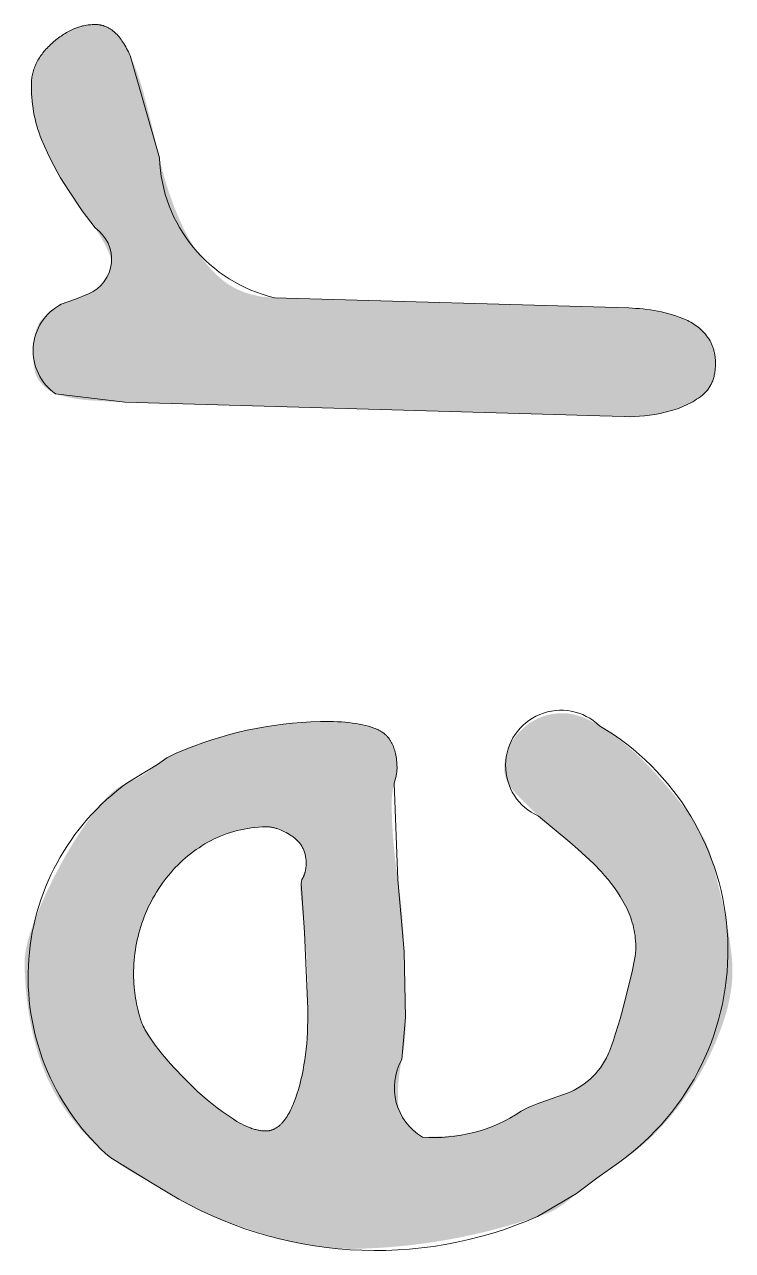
# Model space of a CAD drawing. Header units: millimetres. Extents: x 0 to 771, y -1 to 432.
# Drawn here: x 376.39 to 381.77, y 107.08 to 116.4 of the extents above; entities that cross this region are included whole.
import ezdxf

# ---------------------------------------------------------------- set-up
doc = ezdxf.new("R2010")
doc.units = ezdxf.units.MM
doc.header["$MEASUREMENT"] = 0
doc.layers.add('DEFAULT', color=4, linetype='Continuous', true_color=0x00ffff)

msp = doc.modelspace()

# ---------------------------------------------------------------- hatches: boundary and pattern name
at = {"layer": 'DEFAULT', "true_color": 0x000000, "extrusion": (0, 0, -1)}
msp.add_hatch(color=178, dxfattribs=at).paths.add_polyline_path([(-377.1964, 116.1649), (-377.2128, 116.1281), (-377.2286, 116.0906), (-377.2436, 116.0523), (-377.2577, 116.0133), (-377.2713, 115.9735), (-377.284, 115.9331), (-377.2959, 115.8921), (-377.3621, 115.6314), (-377.4193, 115.3858), (-377.4346, 115.3213), (-377.4515, 115.2575), (-377.4699, 115.1944), (-377.4898, 115.1321), (-377.5113, 115.0705), (-377.5342, 115.0095), (-377.5587, 114.9493), (-377.5847, 114.8897), (-377.5983, 114.8605), (-377.6124, 114.8318), (-377.627, 114.8037), (-377.6421, 114.7762), (-377.6576, 114.7493), (-377.6736, 114.723), (-377.6901, 114.6972), (-377.7071, 114.6721), (-377.7246, 114.6475), (-377.7426, 114.6236), (-377.761, 114.6002), (-377.7799, 114.5774), (-377.7993, 114.5553), (-377.8192, 114.5337), (-377.8396, 114.5128), (-377.8605, 114.4924), (-377.8711, 114.4825), (-377.882, 114.4729), (-377.893, 114.4636), (-377.9042, 114.4546), (-377.9156, 114.4459), (-377.9272, 114.4375), (-377.939, 114.4294), (-377.951, 114.4216), (-377.9631, 114.4141), (-377.9754, 114.4069), (-377.9879, 114.4), (-378.0006, 114.3934), (-378.0135, 114.3871), (-378.0265, 114.3811), (-378.0398, 114.3754), (-378.0532, 114.37), (-378.0668, 114.3649), (-378.0806, 114.3601), (-378.0946, 114.3556), (-378.1087, 114.3514), (-378.1231, 114.3475), (-378.1376, 114.3439), (-378.1523, 114.3406), (-378.1672, 114.3376), (-378.1823, 114.3348), (-378.1975, 114.3324), (-378.213, 114.3303), (-378.2286, 114.3285), (-378.2444, 114.327), (-378.2604, 114.3258), (-378.2765, 114.3249), (-378.2929, 114.3243), (-378.293, 114.3243), (-380.9861, 114.2461), (-381.0132, 114.245), (-381.0404, 114.2434), (-381.0677, 114.2412), (-381.0952, 114.2384), (-381.1229, 114.2351), (-381.1508, 114.2312), (-381.1789, 114.2268), (-381.2071, 114.2217), (-381.2352, 114.2161), (-381.2629, 114.2096), (-381.2902, 114.2025), (-381.3171, 114.1945), (-381.3436, 114.1859), (-381.3697, 114.1765), (-381.3954, 114.1663), (-381.4208, 114.1555), (-381.4332, 114.1497), (-381.4453, 114.1436), (-381.4571, 114.1372), (-381.4687, 114.1305), (-381.48, 114.1234), (-381.491, 114.1161), (-381.5016, 114.1084), (-381.512, 114.1004), (-381.5222, 114.0921), (-381.532, 114.0835), (-381.5415, 114.0746), (-381.5507, 114.0653), (-381.5597, 114.0558), (-381.5683, 114.0459), (-381.5767, 114.0357), (-381.5847, 114.0251), (-381.5886, 114.0197), (-381.5924, 114.0142), (-381.596, 114.0086), (-381.5995, 114.0029), (-381.6028, 113.9972), (-381.6061, 113.9913), (-381.6092, 113.9854), (-381.6122, 113.9793), (-381.615, 113.9732), (-381.6177, 113.967), (-381.6203, 113.9607), (-381.6227, 113.9543), (-381.6251, 113.9478), (-381.6273, 113.9412), (-381.6293, 113.9345), (-381.6312, 113.9278), (-381.633, 113.9209), (-381.6347, 113.914), (-381.6362, 113.907), (-381.6376, 113.8999), (-381.6389, 113.8927), (-381.64, 113.8854), (-381.641, 113.878), (-381.6419, 113.8705), (-381.6427, 113.863), (-381.6433, 113.8553), (-381.6438, 113.8476), (-381.6441, 113.8398), (-381.6444, 113.8238), (-381.6442, 113.8076), (-381.6438, 113.7979), (-381.6432, 113.7884), (-381.6424, 113.7791), (-381.6414, 113.7698), (-381.6402, 113.7608), (-381.6388, 113.7519), (-381.6372, 113.7431), (-381.6353, 113.7345), (-381.6333, 113.726), (-381.6311, 113.7176), (-381.6286, 113.7095), (-381.626, 113.7014), (-381.6231, 113.6935), (-381.6201, 113.6858), (-381.6168, 113.6782), (-381.6133, 113.6707), (-381.6096, 113.6634), (-381.6057, 113.6563), (-381.6016, 113.6493), (-381.5973, 113.6424), (-381.5928, 113.6357), (-381.5881, 113.6291), (-381.5832, 113.6227), (-381.5781, 113.6164), (-381.5727, 113.6103), (-381.5672, 113.6043), (-381.5615, 113.5985), (-381.5555, 113.5928), (-381.5493, 113.5872), (-381.543, 113.5819), (-381.5364, 113.5766), (-381.5296, 113.5715), (-381.5157, 113.5616), (-381.5013, 113.552), (-381.4866, 113.5427), (-381.4716, 113.5338), (-381.4562, 113.5253), (-381.4404, 113.517), (-381.4243, 113.5091), (-381.4077, 113.5016), (-381.3909, 113.4943), (-381.3737, 113.4875), (-381.3561, 113.4809), (-381.3381, 113.4747), (-381.3198, 113.4689), (-381.3011, 113.4634), (-381.2821, 113.4582), (-381.2626, 113.4534), (-381.2235, 113.4446), (-381.1843, 113.4372), (-381.1452, 113.4312), (-381.1061, 113.4264), (-381.067, 113.423), (-381.028, 113.4208), (-380.989, 113.42), (-380.9501, 113.4205), (-380.6748, 113.4285), (-380.6748, 113.4285), (-380.5072, 113.4334), (-380.507, 113.4334), (-377.1559, 113.5306), (-377.0303, 113.5358), (-376.8926, 113.5442), (-376.8571, 113.5472), (-376.8224, 113.5512), (-376.7885, 113.556), (-376.7554, 113.5617), (-376.723, 113.5684), (-376.6915, 113.5759), (-376.6607, 113.5844), (-376.6307, 113.5937), (-376.6205, 113.5986), (-376.6106, 113.6037), (-376.601, 113.6091), (-376.5916, 113.6147), (-376.5826, 113.6205), (-376.5738, 113.6265), (-376.5653, 113.6328), (-376.5571, 113.6392), (-376.5492, 113.646), (-376.5453, 113.6494), (-376.5415, 113.6529), (-376.5378, 113.6565), (-376.5342, 113.6601), (-376.5306, 113.6637), (-376.5271, 113.6675), (-376.5237, 113.6713), (-376.5204, 113.6751), (-376.5171, 113.679), (-376.5139, 113.683), (-376.5108, 113.687), (-376.5077, 113.6911), (-376.5047, 113.6952), (-376.5018, 113.6994), (-376.499, 113.7037), (-376.4963, 113.7081), (-376.4937, 113.7127), (-376.4911, 113.7175), (-376.4887, 113.7225), (-376.4864, 113.7276), (-376.4842, 113.7329), (-376.4821, 113.7384), (-376.48, 113.7441), (-376.4781, 113.7499), (-376.4763, 113.7559), (-376.4745, 113.7621), (-376.4729, 113.7684), (-376.4714, 113.775), (-376.4699, 113.7817), (-376.4686, 113.7885), (-376.4662, 113.8028), (-376.4642, 113.8178), (-376.4626, 113.8334), (-376.4613, 113.8498), (-376.4605, 113.8668), (-376.4601, 113.8845), (-376.46, 113.903), (-376.4604, 113.9221), (-376.4612, 113.9427), (-376.4625, 113.9625), (-376.4642, 113.9815), (-376.4664, 113.9998), (-376.469, 114.0174), (-376.472, 114.0341), (-376.4737, 114.0422), (-376.4755, 114.0501), (-376.4775, 114.0578), (-376.4795, 114.0654), (-376.4816, 114.0727), (-376.4839, 114.0798), (-376.4863, 114.0868), (-376.4887, 114.0936), (-376.4913, 114.1001), (-376.494, 114.1065), (-376.4968, 114.1127), (-376.4998, 114.1187), (-376.5028, 114.1245), (-376.5059, 114.1301), (-376.5092, 114.1356), (-376.5126, 114.1408), (-376.516, 114.1458), (-376.5196, 114.1507), (-376.5233, 114.1554), (-376.5252, 114.1576), (-376.5271, 114.1599), (-376.535, 114.1685), (-376.543, 114.177), (-376.5512, 114.1853), (-376.5596, 114.1934), (-376.5682, 114.2012), (-376.5769, 114.2089), (-376.5858, 114.2164), (-376.5949, 114.2237), (-376.6042, 114.2308), (-376.6137, 114.2377), (-376.6233, 114.2445), (-376.6332, 114.251), (-376.6432, 114.2574), (-376.6534, 114.2635), (-376.6637, 114.2695), (-376.6743, 114.2753), (-376.7832, 114.3141), (-376.8075, 114.3227), (-376.8317, 114.332), (-376.856, 114.3422), (-376.8801, 114.3533), (-376.8906, 114.359), (-376.9008, 114.3648), (-376.9107, 114.3708), (-376.9202, 114.3768), (-376.9294, 114.3829), (-376.9383, 114.3892), (-376.9468, 114.3955), (-376.955, 114.4019), (-376.9629, 114.4085), (-376.9705, 114.4151), (-376.9777, 114.4219), (-376.9846, 114.4288), (-376.9912, 114.4357), (-376.9975, 114.4428), (-377.0034, 114.45), (-377.009, 114.4572), (-377.0117, 114.4609), (-377.0143, 114.4646), (-377.0169, 114.4683), (-377.0193, 114.4721), (-377.0217, 114.4759), (-377.0239, 114.4797), (-377.0261, 114.4835), (-377.0283, 114.4874), (-377.0303, 114.4912), (-377.0322, 114.4952), (-377.0341, 114.4991), (-377.0359, 114.503), (-377.0376, 114.507), (-377.0393, 114.511), (-377.0408, 114.5151), (-377.0423, 114.5191), (-377.0437, 114.5232), (-377.045, 114.5273), (-377.0462, 114.5315), (-377.0474, 114.5357), (-377.0484, 114.5398), (-377.0494, 114.5441), (-377.0503, 114.5483), (-377.0511, 114.5526), (-377.0519, 114.5569), (-377.0525, 114.5612), (-377.0531, 114.5655), (-377.0536, 114.5699), (-377.054, 114.5743), (-377.0544, 114.5787), (-377.0546, 114.5832), (-377.0548, 114.5877), (-377.0548, 114.5899), (-377.0548, 114.5923), (-377.0547, 114.5947), (-377.0545, 114.5971), (-377.0543, 114.5997), (-377.054, 114.6022), (-377.0537, 114.6049), (-377.0533, 114.6076), (-377.0528, 114.6103), (-377.0523, 114.6132), (-377.051, 114.619), (-377.0495, 114.625), (-377.0478, 114.6313), (-377.0458, 114.6379), (-377.0435, 114.6447), (-377.041, 114.6517), (-377.0383, 114.6589), (-377.032, 114.6742), (-377.0248, 114.6904), (-377.0165, 114.7076), (-377.0073, 114.7257), (-376.9971, 114.7448), (-376.9858, 114.7649), (-376.9603, 114.808), (-376.9308, 114.8549), (-376.8326, 114.9835), (-376.8196, 115.0008), (-376.8064, 115.019), (-376.7794, 115.0583), (-376.7518, 115.1015), (-376.7235, 115.1485), (-376.6953, 115.1917), (-376.6681, 115.236), (-376.6419, 115.2815), (-376.6165, 115.3281), (-376.5922, 115.3758), (-376.5688, 115.4246), (-376.5464, 115.4745), (-376.5249, 115.5256), (-376.5148, 115.5514), (-376.5053, 115.5774), (-376.4966, 115.6035), (-376.4886, 115.6299), (-376.4813, 115.6564), (-376.4747, 115.6831), (-376.4688, 115.7099), (-376.4637, 115.7369), (-376.4592, 115.7641), (-376.4554, 115.7914), (-376.4524, 115.819), (-376.45, 115.8466), (-376.4484, 115.8745), (-376.4475, 115.9025), (-376.4472, 115.9307), (-376.4477, 115.959), (-376.4482, 115.9694), (-376.4489, 115.9798), (-376.45, 115.9901), (-376.4513, 116.0004), (-376.453, 116.0106), (-376.455, 116.0208), (-376.4572, 116.0309), (-376.4598, 116.0409), (-376.4627, 116.0509), (-376.4659, 116.0609), (-376.4693, 116.0708), (-376.4731, 116.0806), (-376.4772, 116.0904), (-376.4816, 116.1001), (-376.4863, 116.1098), (-376.4913, 116.1194), (-376.4966, 116.129), (-376.5022, 116.1385), (-376.5081, 116.1479), (-376.5143, 116.1573), (-376.5208, 116.1666), (-376.5276, 116.1759), (-376.5347, 116.1852), (-376.5421, 116.1943), (-376.5498, 116.2034), (-376.5578, 116.2125), (-376.5661, 116.2215), (-376.5747, 116.2305), (-376.5836, 116.2394), (-376.5928, 116.2482), (-376.6023, 116.257), (-376.6122, 116.2657), (-376.6322, 116.2826), (-376.6422, 116.2906), (-376.6523, 116.2983), (-376.6623, 116.3057), (-376.6724, 116.3128), (-376.6825, 116.3197), (-376.6926, 116.3263), (-376.7028, 116.3326), (-376.7129, 116.3386), (-376.7231, 116.3444), (-376.7332, 116.3498), (-376.7434, 116.355), (-376.7536, 116.3599), (-376.7638, 116.3645), (-376.774, 116.3688), (-376.7843, 116.3729), (-376.7945, 116.3767), (-376.8048, 116.3801), (-376.8151, 116.3834), (-376.8254, 116.3863), (-376.8357, 116.3889), (-376.846, 116.3913), (-376.8564, 116.3934), (-376.8667, 116.3952), (-376.8771, 116.3967), (-376.8875, 116.3979), (-376.8978, 116.3989), (-376.9083, 116.3996), (-376.9187, 116.4), (-376.9291, 116.4001), (-376.9396, 116.4), (-376.9444, 116.3998), (-376.9493, 116.3995), (-376.9541, 116.399), (-376.9588, 116.3985), (-376.9636, 116.3979), (-376.9683, 116.3971), (-376.973, 116.3963), (-376.9776, 116.3953), (-376.9823, 116.3942), (-376.9869, 116.3931), (-376.9915, 116.3918), (-376.996, 116.3904), (-377.0006, 116.3888), (-377.0051, 116.3872), (-377.0095, 116.3855), (-377.014, 116.3836), (-377.0184, 116.3816), (-377.0228, 116.3796), (-377.0272, 116.3774), (-377.0315, 116.3751), (-377.0358, 116.3727), (-377.0401, 116.3702), (-377.0444, 116.3676), (-377.0486, 116.3648), (-377.0528, 116.362), (-377.057, 116.359), (-377.0612, 116.356), (-377.0653, 116.3528), (-377.0694, 116.3495), (-377.0735, 116.3461), (-377.0776, 116.3426), (-377.0816, 116.339), (-377.0856, 116.3352), (-377.0895, 116.3314), (-377.0974, 116.3234), (-377.1052, 116.3149), (-377.1128, 116.306), (-377.1204, 116.2967), (-377.1278, 116.2869), (-377.1351, 116.2767), (-377.1424, 116.266), (-377.1495, 116.2549), (-377.1565, 116.2434), (-377.1634, 116.2314), (-377.1702, 116.219), (-377.1769, 116.2061), (-377.1835, 116.1928), (-377.19, 116.1791)], flags=0)
h = msp.add_hatch(color=178, dxfattribs=at)
h.paths.add_polyline_path([(-380.7632, 111.0712), (-380.8026, 111.0459), (-380.8416, 111.0193), (-380.8802, 110.9914), (-380.9184, 110.9622), (-380.9563, 110.9317), (-380.9939, 110.8999), (-381.0311, 110.8667), (-381.068, 110.8322), (-381.1045, 110.7967), (-381.1406, 110.7601), (-381.2119, 110.6841), (-381.2817, 110.6044), (-381.3501, 110.5209), (-381.383, 110.4787), (-381.4141, 110.4373), (-381.4433, 110.3969), (-381.4705, 110.3574), (-381.4959, 110.3187), (-381.5193, 110.2809), (-381.5409, 110.2441), (-381.5606, 110.2081), (-381.5652, 110.199), (-381.5698, 110.1894), (-381.5744, 110.1794), (-381.579, 110.1688), (-381.588, 110.1464), (-381.5969, 110.1221), (-381.6056, 110.0959), (-381.6141, 110.0678), (-381.6225, 110.0379), (-381.6308, 110.0061), (-381.6965, 109.732), (-381.7122, 109.6608), (-381.7265, 109.5903), (-381.7393, 109.5206), (-381.7506, 109.4516), (-381.7598, 109.3863), (-381.7667, 109.3276), (-381.7712, 109.2757), (-381.7725, 109.2524), (-381.7733, 109.2307), (-381.7735, 109.2066), (-381.7731, 109.1823), (-381.7721, 109.1578), (-381.7705, 109.1332), (-381.7683, 109.1083), (-381.7655, 109.0833), (-381.7621, 109.058), (-381.7581, 109.0326), (-381.7535, 109.0069), (-381.7483, 108.9811), (-381.7424, 108.955), (-381.736, 108.9288), (-381.729, 108.9024), (-381.7214, 108.8757), (-381.7132, 108.8489), (-381.7043, 108.8219), (-381.6853, 108.7678), (-381.6647, 108.714), (-381.6427, 108.6605), (-381.6191, 108.6074), (-381.594, 108.5547), (-381.5675, 108.5022), (-381.5394, 108.4502), (-381.5099, 108.3985), (-381.479, 108.3474), (-381.4469, 108.2975), (-381.4137, 108.2486), (-381.3793, 108.2009), (-381.3438, 108.1543), (-381.3072, 108.1088), (-381.2694, 108.0644), (-381.2305, 108.0211), (-381.1909, 107.9794), (-381.1511, 107.9399), (-381.111, 107.9028), (-381.0909, 107.885), (-381.0707, 107.8679), (-381.0505, 107.8513), (-381.0302, 107.8352), (-381.0098, 107.8197), (-380.9894, 107.8048), (-380.9689, 107.7904), (-380.9483, 107.7766), (-380.9277, 107.7634), (-380.907, 107.7507), (-380.8613, 107.7201), (-380.8185, 107.6903), (-380.7787, 107.6614), (-380.7418, 107.6332), (-380.5888, 107.5161), (-380.5537, 107.4865), (-380.5195, 107.4592), (-380.4859, 107.4342), (-380.4694, 107.4226), (-380.4531, 107.4115), (-380.4449, 107.4062), (-380.4364, 107.4009), (-380.4278, 107.3959), (-380.4188, 107.3909), (-380.4097, 107.3861), (-380.4003, 107.3814), (-380.3906, 107.3769), (-380.3807, 107.3724), (-380.3706, 107.3682), (-380.3602, 107.364), (-380.3496, 107.36), (-380.3388, 107.3562), (-380.3164, 107.3489), (-380.293, 107.3421), (-380.2082, 107.3142), (-380.1231, 107.2879), (-380.0378, 107.2633), (-379.9523, 107.2404), (-379.8666, 107.2192), (-379.7807, 107.1997), (-379.6945, 107.1818), (-379.6081, 107.1656), (-379.5215, 107.1511), (-379.4347, 107.1383), (-379.3477, 107.1271), (-379.2604, 107.1176), (-379.1729, 107.1099), (-379.0852, 107.1037), (-378.9972, 107.0993), (-378.909, 107.0965), (-378.8697, 107.0962), (-378.8295, 107.097), (-378.7886, 107.0988), (-378.7468, 107.1017), (-378.7042, 107.1056), (-378.6608, 107.1106), (-378.6166, 107.1166), (-378.5715, 107.1237), (-378.5256, 107.1318), (-378.4789, 107.141), (-378.3831, 107.1626), (-378.284, 107.1885), (-378.1816, 107.2186), (-378.0797, 107.2515), (-377.9822, 107.2857), (-377.8889, 107.3214), (-377.7999, 107.3585), (-377.7151, 107.397), (-377.6743, 107.4168), (-377.6346, 107.4369), (-377.596, 107.4574), (-377.5584, 107.4782), (-377.5219, 107.4994), (-377.4865, 107.5209), (-377.4713, 107.5323), (-377.4561, 107.543), (-377.4409, 107.5533), (-377.4257, 107.563), (-377.4106, 107.5721), (-377.3954, 107.5807), (-377.3802, 107.5887), (-377.3649, 107.5962), (-377.3348, 107.6109), (-377.3046, 107.6263), (-377.2439, 107.6596), (-377.2148, 107.6764), (-377.1879, 107.6926), (-377.1633, 107.7082), (-377.1408, 107.7231), (-377.0495, 107.787), (-377.0061, 107.8237), (-376.9644, 107.8609), (-376.9242, 107.8986), (-376.8857, 107.9368), (-376.8489, 107.9756), (-376.8136, 108.0148), (-376.78, 108.0546), (-376.748, 108.0948), (-376.7176, 108.1356), (-376.6889, 108.1768), (-376.6617, 108.2186), (-376.6362, 108.2609), (-376.6124, 108.3036), (-376.5901, 108.3469), (-376.5695, 108.3907), (-376.5598, 108.4128), (-376.5505, 108.435), (-376.5329, 108.4799), (-376.5163, 108.5257), (-376.5007, 108.5724), (-376.4862, 108.6199), (-376.4728, 108.6684), (-376.4604, 108.7176), (-376.4491, 108.7678), (-376.4389, 108.8188), (-376.4297, 108.8707), (-376.4215, 108.9234), (-376.4144, 108.977), (-376.4084, 109.0315), (-376.4034, 109.0868), (-376.3995, 109.143), (-376.3966, 109.2), (-376.3948, 109.258), (-376.3947, 109.2663), (-376.3948, 109.2747), (-376.3951, 109.2834), (-376.3955, 109.2922), (-376.3961, 109.3012), (-376.3969, 109.3103), (-376.3989, 109.3291), (-376.4016, 109.3486), (-376.4051, 109.3687), (-376.4092, 109.3895), (-376.414, 109.411), (-376.4195, 109.4332), (-376.4257, 109.456), (-376.4325, 109.4795), (-376.4401, 109.5037), (-376.4573, 109.554), (-376.4772, 109.6071), (-376.522, 109.7158), (-376.5713, 109.8247), (-376.625, 109.9336), (-376.6833, 110.0427), (-376.7137, 110.0965), (-376.7446, 110.1489), (-376.7759, 110.1997), (-376.8076, 110.249), (-376.8397, 110.2969), (-376.8722, 110.3432), (-376.9051, 110.3881), (-376.9384, 110.4315), (-376.955, 110.4523), (-376.9715, 110.4721), (-376.9877, 110.4908), (-377.0037, 110.5085), (-377.0195, 110.5252), (-377.0351, 110.5409), (-377.0505, 110.5555), (-377.0657, 110.5691), (-377.0807, 110.5816), (-377.0881, 110.5875), (-377.0954, 110.5931), (-377.1027, 110.5985), (-377.11, 110.6036), (-377.1172, 110.6085), (-377.1243, 110.613), (-377.1314, 110.6174), (-377.1384, 110.6215), (-377.1454, 110.6253), (-377.1524, 110.6288), (-377.1592, 110.6321), (-377.1661, 110.6352), (-377.1728, 110.638), (-377.1795, 110.6405), (-377.1929, 110.6455), (-377.2064, 110.651), (-377.22, 110.6569), (-377.2336, 110.6633), (-377.2474, 110.6702), (-377.2612, 110.6775), (-377.2751, 110.6853), (-377.2891, 110.6936), (-377.3032, 110.7024), (-377.3174, 110.7116), (-377.3316, 110.7214), (-377.346, 110.7315), (-377.3604, 110.7422), (-377.3749, 110.7533), (-377.4042, 110.7769), (-377.4748, 110.8264), (-377.4837, 110.8324), (-377.4925, 110.838), (-377.5014, 110.8433), (-377.5103, 110.8482), (-377.5192, 110.8527), (-377.5236, 110.8548), (-377.5281, 110.8568), (-377.5325, 110.8587), (-377.537, 110.8605), (-377.5415, 110.8623), (-377.6821, 110.9174), (-377.75, 110.9415), (-377.8177, 110.9641), (-377.8852, 110.9849), (-377.9526, 111.0041), (-378.0199, 111.0215), (-378.087, 111.0374), (-378.1544, 111.0514), (-378.2223, 111.0638), (-378.2909, 111.0745), (-378.36, 111.0836), (-378.4298, 111.091), (-378.5002, 111.0967), (-378.5711, 111.1008), (-378.6427, 111.1031), (-378.7097, 111.1036), (-378.7417, 111.103), (-378.7727, 111.1019), (-378.8027, 111.1003), (-378.8318, 111.0981), (-378.8599, 111.0953), (-378.8871, 111.0921), (-378.9132, 111.0882), (-378.9384, 111.0839), (-378.9626, 111.079), (-378.9858, 111.0736), (-379.0081, 111.0677), (-379.0189, 111.0645), (-379.0294, 111.0612), (-379.0397, 111.0577), (-379.0497, 111.0542), (-379.0595, 111.0505), (-379.0691, 111.0466), (-379.0738, 111.0446), (-379.0784, 111.0425), (-379.0829, 111.0404), (-379.0874, 111.0381), (-379.0918, 111.0358), (-379.0961, 111.0334), (-379.1004, 111.0309), (-379.1046, 111.0283), (-379.1087, 111.0257), (-379.1128, 111.023), (-379.1167, 111.0202), (-379.1206, 111.0173), (-379.1245, 111.0143), (-379.1282, 111.0113), (-379.1319, 111.0081), (-379.1355, 111.0049), (-379.1391, 111.0016), (-379.1426, 110.9983), (-379.146, 110.9948), (-379.1493, 110.9913), (-379.1525, 110.9877), (-379.1557, 110.984), (-379.1589, 110.9802), (-379.1619, 110.9764), (-379.1649, 110.9724), (-379.1678, 110.9684), (-379.1706, 110.9643), (-379.1734, 110.9601), (-379.176, 110.9559), (-379.1787, 110.9516), (-379.1812, 110.9471), (-379.1837, 110.9427), (-379.1861, 110.9381), (-379.1884, 110.9334), (-379.1907, 110.9287), (-379.1928, 110.9239), (-379.1949, 110.919), (-379.197, 110.914), (-379.199, 110.909), (-379.2009, 110.9038), (-379.2044, 110.8933), (-379.2077, 110.8825), (-379.2108, 110.8713), (-379.2135, 110.8598), (-379.2159, 110.848), (-379.2181, 110.8359), (-379.2199, 110.8235), (-379.2215, 110.8107), (-379.2228, 110.7976), (-379.2238, 110.7842), (-379.2246, 110.7705), (-379.225, 110.7565), (-379.225, 110.7504), (-379.2249, 110.7441), (-379.2246, 110.7377), (-379.2241, 110.731), (-379.2234, 110.7242), (-379.2225, 110.7172), (-379.2215, 110.7099), (-379.2202, 110.7025), (-379.2188, 110.6949), (-379.2172, 110.6871), (-379.2135, 110.671), (-379.209, 110.6541), (-379.2038, 110.6364), (-379.1987, 110.6126), (-379.1943, 110.5896), (-379.1906, 110.5674), (-379.1877, 110.546), (-379.1865, 110.5352), (-379.1856, 110.5239), (-379.1848, 110.512), (-379.1842, 110.4995), (-379.1836, 110.473), (-379.1838, 110.4441), (-379.1891, 110.3068), (-379.1988, 110.1704), (-379.213, 110.0348), (-379.2316, 109.9001), (-379.2502, 109.7654), (-379.2644, 109.6299), (-379.2741, 109.4935), (-379.2793, 109.3564), (-379.2793, 109.3564), (-379.29, 108.8535), (-379.2904, 108.8119), (-379.2896, 108.7708), (-379.2877, 108.7302), (-379.2847, 108.6902), (-379.2805, 108.6507), (-379.2752, 108.6117), (-379.2687, 108.5733), (-379.261, 108.5354), (-379.2535, 108.4975), (-379.247, 108.459), (-379.2417, 108.4201), (-379.2375, 108.3806), (-379.2344, 108.3406), (-379.2325, 108.3001), (-379.2317, 108.259), (-379.2321, 108.2174), (-379.2323, 108.2115), (-379.2326, 108.2056), (-379.233, 108.1997), (-379.2335, 108.1939), (-379.2342, 108.1882), (-379.235, 108.1825), (-379.2358, 108.1769), (-379.2368, 108.1714), (-379.238, 108.1659), (-379.2392, 108.1605), (-379.2405, 108.1552), (-379.242, 108.1499), (-379.2436, 108.1446), (-379.2453, 108.1395), (-379.2471, 108.1344), (-379.249, 108.1293), (-379.2511, 108.1244), (-379.2532, 108.1195), (-379.2555, 108.1146), (-379.2579, 108.1098), (-379.2604, 108.1051), (-379.263, 108.1004), (-379.2657, 108.0958), (-379.2685, 108.0913), (-379.2715, 108.0868), (-379.2746, 108.0824), (-379.2778, 108.078), (-379.2811, 108.0737), (-379.2845, 108.0695), (-379.288, 108.0653), (-379.2916, 108.0612), (-379.2954, 108.0571), (-379.3107, 108.0413), (-379.326, 108.0259), (-379.3413, 108.0112), (-379.3566, 107.997), (-379.3719, 107.9834), (-379.3871, 107.9704), (-379.4023, 107.9579), (-379.4175, 107.946), (-379.5403, 107.9502), (-379.5949, 107.9532), (-379.6687, 107.9591), (-379.6921, 107.9617), (-379.7151, 107.9646), (-379.7376, 107.9679), (-379.7598, 107.9716), (-379.7816, 107.9756), (-379.803, 107.98), (-379.8241, 107.9848), (-379.8448, 107.99), (-379.8653, 107.9958), (-379.8857, 108.0021), (-379.9059, 108.0089), (-379.9258, 108.0164), (-379.9455, 108.0244), (-379.9651, 108.0329), (-379.9844, 108.042), (-380.0248, 108.0624), (-380.0689, 108.0858), (-380.1678, 108.1419), (-380.1693, 108.1434), (-380.1708, 108.1449), (-380.1724, 108.1463), (-380.1739, 108.1477), (-380.1755, 108.149), (-380.1771, 108.1504), (-380.1788, 108.1517), (-380.1804, 108.1529), (-380.1821, 108.1542), (-380.1838, 108.1553), (-380.1855, 108.1565), (-380.1873, 108.1576), (-380.189, 108.1587), (-380.1908, 108.1598), (-380.1926, 108.1608), (-380.1945, 108.1618), (-380.1963, 108.1628), (-380.1982, 108.1637), (-380.2001, 108.1646), (-380.2021, 108.1654), (-380.204, 108.1663), (-380.206, 108.1671), (-380.208, 108.1678), (-380.21, 108.1685), (-380.2121, 108.1692), (-380.2141, 108.1699), (-380.2162, 108.1705), (-380.2183, 108.1711), (-380.2205, 108.1716), (-380.2226, 108.1722), (-380.227, 108.1731), (-380.2315, 108.174), (-380.2362, 108.175), (-380.2409, 108.1762), (-380.2457, 108.1775), (-380.2506, 108.179), (-380.2556, 108.1806), (-380.2607, 108.1824), (-380.2658, 108.1843), (-380.2711, 108.1863), (-380.2764, 108.1885), (-380.2874, 108.1934), (-380.2987, 108.1988), (-380.3103, 108.2048), (-380.3221, 108.2107), (-380.3337, 108.2161), (-380.3394, 108.2186), (-380.3451, 108.2209), (-380.3508, 108.2231), (-380.3564, 108.2252), (-380.3619, 108.2271), (-380.3674, 108.2289), (-380.3729, 108.2306), (-380.3783, 108.2321), (-380.3837, 108.2334), (-380.389, 108.2347), (-380.3943, 108.2358), (-380.3995, 108.2367), (-380.4048, 108.2376), (-380.4101, 108.2387), (-380.4154, 108.2399), (-380.4208, 108.2413), (-380.4262, 108.2428), (-380.4317, 108.2444), (-380.4372, 108.2462), (-380.4427, 108.2481), (-380.4483, 108.2501), (-380.4539, 108.2523), (-380.4596, 108.2547), (-380.4653, 108.2572), (-380.4711, 108.2598), (-380.4769, 108.2626), (-380.4887, 108.2686), (-380.5124, 108.2786), (-380.5361, 108.2894), (-380.5598, 108.3013), (-380.5835, 108.314), (-380.6071, 108.3277), (-380.6308, 108.3424), (-380.6544, 108.358), (-380.6779, 108.3746), (-380.6896, 108.3833), (-380.6954, 108.3878), (-380.701, 108.3925), (-380.7066, 108.3973), (-380.7121, 108.4022), (-380.7175, 108.4073), (-380.7229, 108.4125), (-380.7281, 108.4178), (-380.7333, 108.4232), (-380.7385, 108.4288), (-380.7435, 108.4345), (-380.7485, 108.4403), (-380.7534, 108.4463), (-380.7582, 108.4524), (-380.763, 108.4586), (-380.7723, 108.4714), (-380.7813, 108.4847), (-380.79, 108.4985), (-380.7984, 108.5129), (-380.8066, 108.5277), (-380.8144, 108.5431), (-380.822, 108.559), (-380.8352, 108.5883), (-380.8414, 108.6032), (-380.848, 108.62), (-380.8548, 108.6387), (-380.8696, 108.6817), (-380.8858, 108.7322), (-380.9192, 108.8453), (-380.9525, 108.9673), (-381.0132, 109.2141), (-381.0196, 109.2432), (-381.0251, 109.2705), (-381.0296, 109.2958), (-381.0333, 109.3193), (-381.0361, 109.3409), (-381.0372, 109.351), (-381.038, 109.3606), (-381.0387, 109.3698), (-381.0391, 109.3784), (-381.0393, 109.3867), (-381.0392, 109.3944), (-381.0385, 109.4152), (-381.0372, 109.4358), (-381.0354, 109.4563), (-381.0329, 109.4765), (-381.03, 109.4966), (-381.0264, 109.5164), (-381.0224, 109.536), (-381.0177, 109.5555), (-381.0125, 109.5748), (-381.0068, 109.5938), (-381.0004, 109.6127), (-380.9936, 109.6314), (-380.9861, 109.6498), (-380.9782, 109.6681), (-380.9696, 109.6862), (-380.9605, 109.704), (-380.9413, 109.7392), (-380.9209, 109.7735), (-380.8994, 109.8071), (-380.8767, 109.84), (-380.853, 109.872), (-380.8282, 109.9033), (-380.8024, 109.9338), (-380.7754, 109.9635), (-380.7191, 110.0214), (-380.6605, 110.0778), (-380.5998, 110.1327), (-380.5369, 110.1859), (-380.2991, 110.3845), (-380.14, 110.5428), (-380.1282, 110.5552), (-380.117, 110.5676), (-380.1067, 110.58), (-380.1018, 110.5861), (-380.097, 110.5923), (-380.0925, 110.5984), (-380.0882, 110.6046), (-380.084, 110.6107), (-380.08, 110.6169), (-380.0763, 110.623), (-380.0727, 110.6291), (-380.0693, 110.6352), (-380.066, 110.6413), (-380.063, 110.6474), (-380.0601, 110.6535), (-380.0575, 110.6596), (-380.055, 110.6657), (-380.0527, 110.6718), (-380.0506, 110.6778), (-380.0487, 110.6839), (-380.047, 110.69), (-380.0454, 110.696), (-380.0441, 110.7021), (-380.0429, 110.7081), (-380.0419, 110.7141), (-380.0412, 110.7201), (-380.0406, 110.7262), (-380.0401, 110.7322), (-380.0399, 110.7382), (-380.0398, 110.7486), (-380.04, 110.759), (-380.0404, 110.7692), (-380.0411, 110.7794), (-380.042, 110.7896), (-380.0432, 110.7996), (-380.0447, 110.8096), (-380.0464, 110.8195), (-380.0484, 110.8293), (-380.0506, 110.8391), (-380.0531, 110.8488), (-380.0558, 110.8584), (-380.0589, 110.8679), (-380.0621, 110.8773), (-380.0657, 110.8867), (-380.0694, 110.896), (-380.0735, 110.9052), (-380.0778, 110.9144), (-380.0824, 110.9234), (-380.0872, 110.9324), (-380.0923, 110.9414), (-380.0976, 110.9502), (-380.1032, 110.959), (-380.109, 110.9677), (-380.1151, 110.9763), (-380.1215, 110.9848), (-380.1281, 110.9933), (-380.135, 111.0017), (-380.1422, 111.01), (-380.1496, 111.0182), (-380.1572, 111.0264), (-380.1651, 111.0344), (-380.1733, 111.0423), (-380.1815, 111.05), (-380.1898, 111.0574), (-380.1982, 111.0646), (-380.2068, 111.0715), (-380.2154, 111.0782), (-380.2241, 111.0846), (-380.2329, 111.0908), (-380.2418, 111.0968), (-380.2508, 111.1025), (-380.2599, 111.108), (-380.2691, 111.1132), (-380.2785, 111.1182), (-380.2879, 111.123), (-380.2973, 111.1275), (-380.3069, 111.1317), (-380.3166, 111.1358), (-380.3264, 111.1395), (-380.3363, 111.1431), (-380.3463, 111.1463), (-380.3564, 111.1494), (-380.3666, 111.1522), (-380.3769, 111.1547), (-380.3872, 111.1571), (-380.3977, 111.1591), (-380.4083, 111.1609), (-380.419, 111.1625), (-380.4297, 111.1638), (-380.4406, 111.1649), (-380.4516, 111.1658), (-380.4626, 111.1664), (-380.4738, 111.1667), (-380.4821, 111.1668), (-380.4904, 111.1667), (-380.4988, 111.1664), (-380.5072, 111.1659), (-380.5156, 111.1652), (-380.5242, 111.1643), (-380.5327, 111.1631), (-380.5414, 111.1618), (-380.55, 111.1603), (-380.5587, 111.1586), (-380.5675, 111.1567), (-380.5763, 111.1546), (-380.5852, 111.1524), (-380.5941, 111.1499), (-380.6031, 111.1472), (-380.6121, 111.1443), (-380.6212, 111.1412), (-380.6303, 111.1379), (-380.6487, 111.1308), (-380.6673, 111.1228), (-380.6861, 111.1141), (-380.7051, 111.1045), (-380.7242, 111.0942), (-380.7436, 111.0831)], flags=0)
h.paths.add_polyline_path([(-377.8117, 110.1988), (-377.8356, 110.211), (-377.8598, 110.2224), (-377.8842, 110.233), (-377.9089, 110.2429), (-377.934, 110.2521), (-377.9593, 110.2605), (-377.9849, 110.2681), (-378.0109, 110.2751), (-378.0371, 110.2813), (-378.0636, 110.2867), (-378.0904, 110.2914), (-378.1175, 110.2954), (-378.1449, 110.2986), (-378.1726, 110.3011), (-378.2006, 110.3028), (-378.2288, 110.3038), (-378.2341, 110.3039), (-378.2394, 110.3038), (-378.2447, 110.3035), (-378.2501, 110.3032), (-378.2556, 110.3026), (-378.2611, 110.302), (-378.2667, 110.3012), (-378.2723, 110.3003), (-378.2779, 110.2992), (-378.2836, 110.298), (-378.2894, 110.2966), (-378.2952, 110.2951), (-378.301, 110.2935), (-378.3069, 110.2917), (-378.3129, 110.2898), (-378.3189, 110.2878), (-378.3311, 110.2833), (-378.3434, 110.2782), (-378.356, 110.2726), (-378.3687, 110.2664), (-378.3817, 110.2596), (-378.3949, 110.2523), (-378.4082, 110.2445), (-378.4218, 110.2361), (-378.4285, 110.2317), (-378.435, 110.2272), (-378.4413, 110.2225), (-378.4474, 110.2178), (-378.4533, 110.2129), (-378.459, 110.2078), (-378.4645, 110.2027), (-378.4698, 110.1975), (-378.4748, 110.1921), (-378.4797, 110.1866), (-378.4844, 110.1809), (-378.4888, 110.1752), (-378.493, 110.1693), (-378.4971, 110.1633), (-378.5009, 110.1572), (-378.5045, 110.151), (-378.5079, 110.1447), (-378.5111, 110.1382), (-378.5141, 110.1316), (-378.5169, 110.1249), (-378.5195, 110.118), (-378.5218, 110.1111), (-378.524, 110.104), (-378.526, 110.0968), (-378.5277, 110.0895), (-378.5292, 110.082), (-378.5306, 110.0745), (-378.5317, 110.0668), (-378.5326, 110.059), (-378.5333, 110.0511), (-378.5338, 110.043), (-378.5341, 110.0349), (-378.5342, 110.0245), (-378.534, 110.0145), (-378.5335, 110.0047), (-378.5327, 109.9952), (-378.5316, 109.9859), (-378.531, 109.9814), (-378.5302, 109.977), (-378.5294, 109.9726), (-378.5286, 109.9683), (-378.5277, 109.964), (-378.5266, 109.9598), (-378.5256, 109.9557), (-378.5244, 109.9517), (-378.5232, 109.9477), (-378.5219, 109.9438), (-378.5206, 109.94), (-378.5191, 109.9362), (-378.5176, 109.9325), (-378.5161, 109.9289), (-378.5144, 109.9253), (-378.5127, 109.9218), (-378.5109, 109.9184), (-378.5091, 109.915), (-378.5071, 109.9118), (-378.5051, 109.9085), (-378.5031, 109.9054), (-378.5009, 109.9023), (-378.501, 109.8966), (-378.5009, 109.8939), (-378.5008, 109.8914), (-378.5006, 109.889), (-378.5005, 109.8868), (-378.5002, 109.8847), (-378.5001, 109.8837), (-378.4999, 109.8828), (-378.4997, 109.8819), (-378.4996, 109.881), (-378.4994, 109.8801), (-378.4992, 109.8793), (-378.4989, 109.8785), (-378.4987, 109.8778), (-378.4985, 109.8771), (-378.4983, 109.8768), (-378.4982, 109.8764), (-378.4981, 109.8761), (-378.4979, 109.8758), (-378.4978, 109.8755), (-378.4976, 109.8752), (-378.4975, 109.8749), (-378.4973, 109.8746), (-378.4972, 109.8744), (-378.497, 109.8741), (-378.4969, 109.8739), (-378.4967, 109.8736), (-378.4965, 109.8734), (-378.4963, 109.8732), (-378.4962, 109.873), (-378.496, 109.8727), (-378.4958, 109.8726), (-378.4956, 109.8724), (-378.4954, 109.8722), (-378.4952, 109.872), (-378.4951, 109.8717), (-378.4949, 109.8715), (-378.4947, 109.8713), (-378.4945, 109.871), (-378.4944, 109.8708), (-378.4942, 109.8705), (-378.4941, 109.8703), (-378.4939, 109.87), (-378.4938, 109.8697), (-378.4936, 109.8694), (-378.4935, 109.8691), (-378.4933, 109.8688), (-378.4932, 109.8685), (-378.4931, 109.8682), (-378.4928, 109.8675), (-378.4926, 109.8668), (-378.4923, 109.866), (-378.4921, 109.8652), (-378.4919, 109.8644), (-378.4917, 109.8636), (-378.4915, 109.8627), (-378.4914, 109.8618), (-378.4912, 109.8608), (-378.491, 109.8598), (-378.4908, 109.8577), (-378.4906, 109.8555), (-378.4904, 109.8532), (-378.4903, 109.8507), (-378.4902, 109.8481), (-378.4902, 109.8424), (-378.491, 109.8213), (-378.4927, 109.7941), (-378.4988, 109.7212), (-378.5217, 109.5016), (-378.5286, 109.4337), (-378.5344, 109.3645), (-378.5427, 109.2221), (-378.5466, 109.0743), (-378.5465, 108.8299), (-378.5456, 108.7853), (-378.544, 108.7415), (-378.5415, 108.6984), (-378.5384, 108.6561), (-378.5344, 108.6144), (-378.5297, 108.5735), (-378.5242, 108.5334), (-378.518, 108.4939), (-378.511, 108.4552), (-378.5032, 108.4173), (-378.4946, 108.38), (-378.4853, 108.3435), (-378.4753, 108.3078), (-378.4644, 108.2727), (-378.453, 108.2391), (-378.4411, 108.2076), (-378.435, 108.1927), (-378.4288, 108.1783), (-378.4225, 108.1644), (-378.4161, 108.1511), (-378.4096, 108.1383), (-378.4029, 108.1261), (-378.3962, 108.1143), (-378.3894, 108.1032), (-378.3825, 108.0925), (-378.3754, 108.0824), (-378.3683, 108.0728), (-378.3647, 108.0683), (-378.361, 108.0638), (-378.3574, 108.0595), (-378.3537, 108.0553), (-378.3499, 108.0513), (-378.3462, 108.0474), (-378.3424, 108.0436), (-378.3386, 108.0399), (-378.3348, 108.0364), (-378.331, 108.033), (-378.3271, 108.0298), (-378.3232, 108.0267), (-378.3193, 108.0237), (-378.3153, 108.0209), (-378.3113, 108.0182), (-378.3073, 108.0156), (-378.3033, 108.0131), (-378.2992, 108.0108), (-378.2952, 108.0087), (-378.291, 108.0066), (-378.2869, 108.0047), (-378.2827, 108.0029), (-378.2786, 108.0013), (-378.2743, 107.9998), (-378.2701, 107.9984), (-378.2658, 107.9972), (-378.2615, 107.9961), (-378.2572, 107.9951), (-378.2529, 107.9943), (-378.2485, 107.9936), (-378.2441, 107.993), (-378.2397, 107.9926), (-378.2352, 107.9923), (-378.2308, 107.9921), (-378.224, 107.9921), (-378.2171, 107.9922), (-378.2102, 107.9926), (-378.2031, 107.9931), (-378.196, 107.9939), (-378.1888, 107.9948), (-378.1815, 107.9959), (-378.1742, 107.9973), (-378.1667, 107.9988), (-378.1592, 108.0005), (-378.1515, 108.0024), (-378.1438, 108.0046), (-378.136, 108.0069), (-378.1281, 108.0094), (-378.1202, 108.0121), (-378.1121, 108.015), (-378.0957, 108.0214), (-378.079, 108.0286), (-378.0619, 108.0366), (-378.0445, 108.0453), (-378.0267, 108.0549), (-378.0086, 108.0652), (-377.9901, 108.0764), (-377.9713, 108.0883), (-377.9334, 108.1136), (-377.8957, 108.1402), (-377.8581, 108.1681), (-377.8207, 108.1973), (-377.7835, 108.2279), (-377.7464, 108.2598), (-377.7094, 108.293), (-377.6726, 108.3276), (-377.6015, 108.3978), (-377.5348, 108.4682), (-377.5032, 108.5035), (-377.4726, 108.5388), (-377.4432, 108.5741), (-377.4149, 108.6094), (-377.3885, 108.6438), (-377.3649, 108.6764), (-377.3438, 108.7071), (-377.3343, 108.7218), (-377.3255, 108.7361), (-377.3173, 108.7499), (-377.3098, 108.7633), (-377.3029, 108.7762), (-377.2967, 108.7886), (-377.2911, 108.8007), (-377.2863, 108.8122), (-377.2841, 108.8179), (-377.282, 108.8234), (-377.2802, 108.8288), (-377.2785, 108.834), (-377.2664, 108.8756), (-377.2557, 108.9173), (-377.2465, 108.959), (-377.2424, 108.9798), (-377.2387, 109.0007), (-377.2327, 109.0418), (-377.2281, 109.0814), (-377.225, 109.1195), (-377.224, 109.138), (-377.2234, 109.1561), (-377.2231, 109.183), (-377.2234, 109.2098), (-377.2243, 109.2364), (-377.2257, 109.2629), (-377.2277, 109.2892), (-377.2302, 109.3155), (-377.2333, 109.3416), (-377.2369, 109.3676), (-377.2412, 109.3934), (-377.246, 109.4191), (-377.2513, 109.4447), (-377.2572, 109.4702), (-377.2637, 109.4955), (-377.2707, 109.5207), (-377.2783, 109.5458), (-377.2865, 109.5708), (-377.2952, 109.5955), (-377.3044, 109.62), (-377.3142, 109.6442), (-377.3245, 109.6682), (-377.3352, 109.6918), (-377.3466, 109.7152), (-377.3584, 109.7384), (-377.3707, 109.7612), (-377.3836, 109.7838), (-377.397, 109.8061), (-377.4109, 109.8282), (-377.4253, 109.85), (-377.4403, 109.8715), (-377.4557, 109.8928), (-377.4717, 109.9138), (-377.4882, 109.9345), (-377.5052, 109.9548), (-377.5226, 109.9746), (-377.5405, 109.9939), (-377.5587, 110.0127), (-377.5775, 110.031), (-377.5966, 110.0488), (-377.6162, 110.066), (-377.6362, 110.0828), (-377.6566, 110.0991), (-377.6775, 110.1149), (-377.6988, 110.1301), (-377.7205, 110.1449), (-377.7427, 110.1591), (-377.7653, 110.1729), (-377.7883, 110.1861)], flags=0)

# ---------------------------------------------------------------- linework, layer by layer
at = {"layer": 'DEFAULT', "color": 178, "lineweight": 0, "true_color": 0x000000}
for points in [[(377.1964, 116.1649), (377.4193, 115.3858, 0.33785), (378.2929, 114.3243), (380.9861, 114.2461), (381.0132, 114.245), (381.0404, 114.2434), (381.0677, 114.2412), (381.0952, 114.2384), (381.1229, 114.2351), (381.1508, 114.2312), (381.1789, 114.2268), (381.2071, 114.2217), (381.2352, 114.2161), (381.2629, 114.2096), (381.2902, 114.2025), (381.3171, 114.1945), (381.3436, 114.1859), (381.3697, 114.1765), (381.3954, 114.1663), (381.4208, 114.1555), (381.4332, 114.1497), (381.4453, 114.1436), (381.4571, 114.1372), (381.4687, 114.1305), (381.48, 114.1234), (381.491, 114.1161), (381.5016, 114.1084), (381.512, 114.1004), (381.5222, 114.0921), (381.532, 114.0835), (381.5415, 114.0746), (381.5507, 114.0653), (381.5597, 114.0558), (381.5683, 114.0459), (381.5767, 114.0357), (381.5847, 114.0251), (381.5886, 114.0197), (381.5924, 114.0142), (381.596, 114.0086), (381.5995, 114.0029), (381.6028, 113.9972), (381.6061, 113.9913), (381.6092, 113.9854), (381.6122, 113.9793), (381.615, 113.9732), (381.6177, 113.967), (381.6203, 113.9607), (381.6227, 113.9543), (381.6251, 113.9478), (381.6273, 113.9412), (381.6293, 113.9345), (381.6312, 113.9278), (381.633, 113.9209), (381.6347, 113.914), (381.6362, 113.907), (381.6376, 113.8999), (381.6389, 113.8927), (381.64, 113.8854), (381.641, 113.878), (381.6419, 113.8705), (381.6427, 113.863), (381.6433, 113.8553), (381.6438, 113.8476), (381.6441, 113.8398), (381.6444, 113.8238), (381.6442, 113.8076), (381.6438, 113.7979), (381.6432, 113.7884), (381.6424, 113.7791), (381.6414, 113.7698), (381.6402, 113.7608), (381.6388, 113.7519), (381.6372, 113.7431), (381.6353, 113.7345), (381.6333, 113.726), (381.6311, 113.7176), (381.6286, 113.7095), (381.626, 113.7014), (381.6231, 113.6935), (381.6201, 113.6858), (381.6168, 113.6782), (381.6133, 113.6707), (381.6096, 113.6634), (381.6057, 113.6563), (381.6016, 113.6493), (381.5973, 113.6424), (381.5928, 113.6357), (381.5881, 113.6291), (381.5832, 113.6227), (381.5781, 113.6164), (381.5727, 113.6103), (381.5672, 113.6043), (381.5615, 113.5985), (381.5555, 113.5928), (381.5493, 113.5872), (381.543, 113.5819), (381.5364, 113.5766), (381.5296, 113.5715), (381.5157, 113.5616), (381.5013, 113.552), (381.4866, 113.5427), (381.4716, 113.5338), (381.4562, 113.5253), (381.4404, 113.517), (381.4243, 113.5091), (381.4077, 113.5016), (381.3909, 113.4943), (381.3737, 113.4875), (381.3561, 113.4809), (381.3381, 113.4747), (381.3198, 113.4689), (381.3011, 113.4634), (381.2821, 113.4582), (381.2626, 113.4534), (381.2235, 113.4446), (381.1843, 113.4372), (381.1452, 113.4312), (381.1061, 113.4264), (381.067, 113.423), (381.028, 113.4208), (380.989, 113.42), (380.9501, 113.4205), (380.6748, 113.4285), (380.5072, 113.4334), (377.1559, 113.5306), (376.6307, 113.5937, -0.561225), (376.6743, 114.2753), (376.7832, 114.3141), (376.8801, 114.3533, 0.595989), (376.9308, 114.8549), (376.8326, 114.9835), (376.7235, 115.1485), (376.6953, 115.1917), (376.6681, 115.236), (376.6419, 115.2815), (376.6165, 115.3281), (376.5922, 115.3758), (376.5688, 115.4246), (376.5464, 115.4745), (376.5249, 115.5256), (376.5148, 115.5514), (376.5053, 115.5774), (376.4966, 115.6035), (376.4886, 115.6299), (376.4813, 115.6564), (376.4747, 115.6831), (376.4688, 115.7099), (376.4637, 115.7369), (376.4592, 115.7641), (376.4554, 115.7914), (376.4524, 115.819), (376.45, 115.8466), (376.4484, 115.8745), (376.4475, 115.9025), (376.4472, 115.9307), (376.4477, 115.959), (376.4482, 115.9694), (376.4489, 115.9798), (376.45, 115.9901), (376.4513, 116.0004), (376.453, 116.0106), (376.455, 116.0208), (376.4572, 116.0309), (376.4598, 116.0409), (376.4627, 116.0509), (376.4659, 116.0609), (376.4693, 116.0708), (376.4731, 116.0806), (376.4772, 116.0904), (376.4816, 116.1001), (376.4863, 116.1098), (376.4913, 116.1194), (376.4966, 116.129), (376.5022, 116.1385), (376.5081, 116.1479), (376.5143, 116.1573), (376.5208, 116.1666), (376.5276, 116.1759), (376.5347, 116.1852), (376.5421, 116.1943), (376.5498, 116.2034), (376.5578, 116.2125), (376.5661, 116.2215), (376.5747, 116.2305), (376.5836, 116.2394), (376.5928, 116.2482), (376.6023, 116.257), (376.6122, 116.2657), (376.6322, 116.2826), (376.6422, 116.2906), (376.6523, 116.2983), (376.6623, 116.3057), (376.6724, 116.3128), (376.6825, 116.3197), (376.6926, 116.3263), (376.7028, 116.3326), (376.7129, 116.3386), (376.7231, 116.3444), (376.7332, 116.3498), (376.7434, 116.355), (376.7536, 116.3599), (376.7638, 116.3645), (376.774, 116.3688), (376.7843, 116.3729), (376.7945, 116.3767), (376.8048, 116.3801), (376.8151, 116.3834), (376.8254, 116.3863), (376.8357, 116.3889), (376.846, 116.3913), (376.8564, 116.3934), (376.8667, 116.3952), (376.8771, 116.3967), (376.8875, 116.3979), (376.8978, 116.3989), (376.9083, 116.3996), (376.9187, 116.4), (376.9291, 116.4001), (376.9396, 116.4), (376.9444, 116.3998), (376.9493, 116.3995), (376.9541, 116.399), (376.9588, 116.3985), (376.9636, 116.3979), (376.9683, 116.3971), (376.973, 116.3963), (376.9776, 116.3953), (376.9823, 116.3942), (376.9869, 116.3931), (376.9915, 116.3918), (376.996, 116.3904), (377.0006, 116.3888), (377.0051, 116.3872), (377.0095, 116.3855), (377.014, 116.3836), (377.0184, 116.3816), (377.0228, 116.3796), (377.0272, 116.3774), (377.0315, 116.3751), (377.0358, 116.3727), (377.0401, 116.3702), (377.0444, 116.3676), (377.0486, 116.3648), (377.0528, 116.362), (377.057, 116.359), (377.0612, 116.356), (377.0653, 116.3528), (377.0694, 116.3495), (377.0735, 116.3461), (377.0776, 116.3426), (377.0816, 116.339), (377.0856, 116.3352), (377.0895, 116.3314), (377.0974, 116.3234), (377.1052, 116.3149), (377.1128, 116.306), (377.1204, 116.2967), (377.1278, 116.2869), (377.1351, 116.2767), (377.1424, 116.266), (377.1495, 116.2549), (377.1565, 116.2434), (377.1634, 116.2314), (377.1702, 116.219), (377.1769, 116.2061), (377.1835, 116.1928), (377.19, 116.1791)], [(380.7632, 111.0712, -0.543575), (380.907, 107.7507), (380.7418, 107.6332), (380.5888, 107.5161), (380.293, 107.3421, -0.243227), (377.4865, 107.5209), (377.3649, 107.5962), (377.0495, 107.787, -0.484014), (377.1795, 110.6405), (377.4042, 110.7769), (377.4748, 110.8264), (377.546, 110.8639), (377.6141, 110.8915), (377.6821, 110.9174), (377.75, 110.9415), (377.8177, 110.9641), (377.8852, 110.9849), (377.9526, 111.0041), (378.0199, 111.0215), (378.087, 111.0374), (378.1544, 111.0514), (378.2223, 111.0638), (378.2909, 111.0745), (378.36, 111.0836), (378.4298, 111.091), (378.5002, 111.0967), (378.5711, 111.1008), (378.6427, 111.1031), (378.7097, 111.1036), (378.7417, 111.103), (378.7727, 111.1019), (378.8027, 111.1003), (378.8318, 111.0981), (378.8599, 111.0953), (378.8871, 111.0921), (378.9132, 111.0882), (378.9384, 111.0839), (378.9626, 111.079), (378.9858, 111.0736), (379.0081, 111.0677), (379.0189, 111.0645), (379.0294, 111.0612), (379.0397, 111.0577), (379.0497, 111.0542), (379.0595, 111.0505), (379.0691, 111.0466), (379.0738, 111.0446), (379.0784, 111.0425), (379.0829, 111.0404), (379.0874, 111.0381), (379.0918, 111.0358), (379.0961, 111.0334), (379.1004, 111.0309), (379.1046, 111.0283), (379.1087, 111.0257), (379.1128, 111.023), (379.1167, 111.0202), (379.1206, 111.0173), (379.1245, 111.0143), (379.1282, 111.0113), (379.1319, 111.0081), (379.1355, 111.0049), (379.1391, 111.0016), (379.1426, 110.9983), (379.146, 110.9948), (379.1493, 110.9913), (379.1525, 110.9877), (379.1557, 110.984), (379.1589, 110.9802), (379.1619, 110.9764), (379.1649, 110.9724), (379.1678, 110.9684), (379.1706, 110.9643), (379.1734, 110.9601), (379.176, 110.9559), (379.1787, 110.9516), (379.1812, 110.9471), (379.1837, 110.9427), (379.1861, 110.9381), (379.1884, 110.9334), (379.1907, 110.9287), (379.1928, 110.9239), (379.1949, 110.919), (379.197, 110.914), (379.199, 110.909), (379.2009, 110.9038), (379.2044, 110.8933), (379.2077, 110.8825), (379.2108, 110.8713), (379.2135, 110.8598), (379.2159, 110.848), (379.2181, 110.8359), (379.2199, 110.8235), (379.2215, 110.8107), (379.2228, 110.7976), (379.2238, 110.7842), (379.2246, 110.7705), (379.225, 110.7565), (379.225, 110.7504), (379.2249, 110.7441), (379.2246, 110.7377), (379.2241, 110.731), (379.2234, 110.7242), (379.2225, 110.7172), (379.2215, 110.7099), (379.2202, 110.7025), (379.2188, 110.6949), (379.2172, 110.6871), (379.2135, 110.671), (379.209, 110.6541), (379.2038, 110.6364), (379.2316, 109.9001), (379.2793, 109.3564), (379.29, 108.8535), (379.261, 108.5354, 0.406847), (379.4175, 107.946, 0.168458), (380.1678, 108.1419), (380.227, 108.1731), (380.3103, 108.2048), (380.4887, 108.2686, 0.210321), (380.8292, 108.5753), (380.8352, 108.5883), (380.8414, 108.6032), (380.848, 108.62), (380.8548, 108.6387), (380.8696, 108.6817), (380.8858, 108.7322), (380.9192, 108.8453), (380.9525, 108.9673), (381.0132, 109.2141), (381.0196, 109.2432), (381.0251, 109.2705), (381.0296, 109.2958), (381.0333, 109.3193), (381.0361, 109.3409), (381.0372, 109.351), (381.038, 109.3606), (381.0387, 109.3698), (381.0391, 109.3784), (381.0393, 109.3867), (381.0392, 109.3944), (381.0385, 109.4152), (381.0372, 109.4358), (381.0354, 109.4563), (381.0329, 109.4765), (381.03, 109.4966), (381.0264, 109.5164), (381.0224, 109.536), (381.0177, 109.5555), (381.0125, 109.5748), (381.0068, 109.5938), (381.0004, 109.6127), (380.9936, 109.6314), (380.9861, 109.6498), (380.9782, 109.6681), (380.9696, 109.6862), (380.9605, 109.704), (380.9413, 109.7392), (380.9209, 109.7735), (380.8994, 109.8071), (380.8767, 109.84), (380.853, 109.872), (380.8282, 109.9033), (380.8024, 109.9338), (380.7754, 109.9635), (380.7191, 110.0214), (380.6605, 110.0778), (380.5998, 110.1327), (380.5369, 110.1859), (380.2991, 110.3845, -1.191851)]]:
    msp.add_lwpolyline(points, format="xyb", close=True, dxfattribs=at)
msp.add_lwpolyline([(377.8117, 110.1988), (377.7883, 110.1861), (377.7653, 110.1729), (377.7427, 110.1591), (377.7205, 110.1449), (377.6988, 110.1301), (377.6775, 110.1149), (377.6566, 110.0991), (377.6362, 110.0828), (377.6162, 110.066), (377.5966, 110.0488), (377.5775, 110.031), (377.5587, 110.0127), (377.5405, 109.9939), (377.5226, 109.9746), (377.5052, 109.9548), (377.4882, 109.9345), (377.4717, 109.9138), (377.4557, 109.8928), (377.4403, 109.8715), (377.4253, 109.85), (377.4109, 109.8282), (377.397, 109.8061), (377.3836, 109.7838), (377.3707, 109.7612), (377.3584, 109.7384), (377.3466, 109.7152), (377.3352, 109.6918), (377.3245, 109.6682), (377.3142, 109.6442), (377.3044, 109.62), (377.2952, 109.5955), (377.2865, 109.5708), (377.2783, 109.5458), (377.2707, 109.5207), (377.2637, 109.4955), (377.2572, 109.4702), (377.2513, 109.4447), (377.246, 109.4191), (377.2412, 109.3934), (377.2369, 109.3676), (377.2333, 109.3416), (377.2302, 109.3155), (377.2277, 109.2892), (377.2257, 109.2629), (377.2243, 109.2364), (377.2234, 109.2098), (377.2231, 109.183), (377.2234, 109.1561), (377.224, 109.138), (377.225, 109.1195), (377.2281, 109.0814), (377.2327, 109.0418), (377.2387, 109.0007), (377.2424, 108.9798), (377.2465, 108.959), (377.2557, 108.9173), (377.2664, 108.8756), (377.2785, 108.834), (377.2802, 108.8288), (377.282, 108.8234), (377.2841, 108.8179), (377.2863, 108.8122), (377.2911, 108.8007), (377.2967, 108.7886), (377.3029, 108.7762), (377.3098, 108.7633), (377.3173, 108.7499), (377.3255, 108.7361), (377.3343, 108.7218), (377.3438, 108.7071), (377.3649, 108.6764), (377.3885, 108.6438), (377.4149, 108.6094), (377.4432, 108.5741), (377.4726, 108.5388), (377.5032, 108.5035), (377.5348, 108.4682), (377.6015, 108.3978), (377.6726, 108.3276), (377.7094, 108.293), (377.7464, 108.2598), (377.7835, 108.2279), (377.8207, 108.1973), (377.8581, 108.1681), (377.8957, 108.1402), (377.9334, 108.1136), (377.9713, 108.0883), (377.9901, 108.0764), (378.0086, 108.0652), (378.0267, 108.0549), (378.0445, 108.0453), (378.0619, 108.0366), (378.079, 108.0286), (378.0957, 108.0214), (378.1121, 108.015), (378.1202, 108.0121), (378.1281, 108.0094), (378.136, 108.0069), (378.1438, 108.0046), (378.1515, 108.0024), (378.1592, 108.0005), (378.1667, 107.9988), (378.1742, 107.9973), (378.1815, 107.9959), (378.1888, 107.9948), (378.196, 107.9939), (378.2031, 107.9931), (378.2102, 107.9926), (378.2171, 107.9922), (378.224, 107.9921), (378.2308, 107.9921), (378.2352, 107.9923), (378.2397, 107.9926), (378.2441, 107.993), (378.2485, 107.9936), (378.2529, 107.9943), (378.2572, 107.9951), (378.2615, 107.9961), (378.2658, 107.9972), (378.2701, 107.9984), (378.2743, 107.9998), (378.2786, 108.0013), (378.2827, 108.0029), (378.2869, 108.0047), (378.291, 108.0066), (378.2952, 108.0087), (378.2992, 108.0108), (378.3033, 108.0131), (378.3073, 108.0156), (378.3113, 108.0182), (378.3153, 108.0209), (378.3193, 108.0237), (378.3232, 108.0267), (378.3271, 108.0298), (378.331, 108.033), (378.3348, 108.0364), (378.3386, 108.0399), (378.3424, 108.0436), (378.3462, 108.0474), (378.3499, 108.0513), (378.3537, 108.0553), (378.3574, 108.0595), (378.361, 108.0638), (378.3647, 108.0683), (378.3683, 108.0728), (378.3754, 108.0824), (378.3825, 108.0925), (378.3894, 108.1032), (378.3962, 108.1143), (378.4029, 108.1261), (378.4096, 108.1383), (378.4161, 108.1511), (378.4225, 108.1644), (378.4288, 108.1783), (378.435, 108.1927), (378.4411, 108.2076), (378.453, 108.2391), (378.4644, 108.2727), (378.4753, 108.3078), (378.4853, 108.3435), (378.4946, 108.38), (378.5032, 108.4173), (378.511, 108.4552), (378.518, 108.4939), (378.5242, 108.5334), (378.5297, 108.5735), (378.5344, 108.6144), (378.5384, 108.6561), (378.5415, 108.6984), (378.544, 108.7415), (378.5456, 108.7853), (378.5465, 108.8299), (378.546, 108.9213), (378.5217, 109.5016), (378.4956, 109.8724), (378.5009, 109.9023), (378.5031, 109.9054), (378.5051, 109.9085), (378.5071, 109.9118), (378.5091, 109.915), (378.5109, 109.9184), (378.5127, 109.9218), (378.5144, 109.9253), (378.5161, 109.9289), (378.5176, 109.9325), (378.5191, 109.9362), (378.5206, 109.94), (378.5219, 109.9438), (378.5232, 109.9477), (378.5244, 109.9517), (378.5256, 109.9557), (378.5266, 109.9598), (378.5277, 109.964), (378.5286, 109.9683), (378.5294, 109.9726), (378.5302, 109.977), (378.531, 109.9814), (378.5316, 109.9859), (378.5327, 109.9952), (378.5335, 110.0047), (378.534, 110.0145), (378.5342, 110.0245), (378.5341, 110.0349), (378.5338, 110.043), (378.5333, 110.0511), (378.5326, 110.059), (378.5317, 110.0668), (378.5306, 110.0745), (378.5292, 110.082), (378.5277, 110.0895), (378.526, 110.0968), (378.524, 110.104), (378.5218, 110.1111), (378.5195, 110.118), (378.5169, 110.1249), (378.5141, 110.1316), (378.5111, 110.1382), (378.5079, 110.1447), (378.5045, 110.151), (378.5009, 110.1572), (378.4971, 110.1633), (378.493, 110.1693), (378.4888, 110.1752), (378.4844, 110.1809), (378.4797, 110.1866), (378.4748, 110.1921), (378.4698, 110.1975), (378.4645, 110.2027), (378.459, 110.2078), (378.4533, 110.2129), (378.4474, 110.2178), (378.4413, 110.2225), (378.435, 110.2272), (378.4285, 110.2317), (378.4218, 110.2361), (378.4082, 110.2445), (378.3949, 110.2523), (378.3817, 110.2596), (378.3687, 110.2664), (378.356, 110.2726), (378.3434, 110.2782), (378.3311, 110.2833), (378.3189, 110.2878), (378.3129, 110.2898), (378.3069, 110.2917), (378.301, 110.2935), (378.2952, 110.2951), (378.2894, 110.2966), (378.2836, 110.298), (378.2779, 110.2992), (378.2723, 110.3003), (378.2667, 110.3012), (378.2611, 110.302), (378.2556, 110.3026), (378.2501, 110.3032), (378.2447, 110.3035), (378.2394, 110.3038), (378.2341, 110.3039), (378.2288, 110.3038), (378.2006, 110.3028), (378.1726, 110.3011), (378.1449, 110.2986), (378.1175, 110.2954), (378.0904, 110.2914), (378.0636, 110.2867), (378.0371, 110.2813), (378.0109, 110.2751), (377.9849, 110.2681), (377.9593, 110.2605), (377.934, 110.2521), (377.9089, 110.2429), (377.8842, 110.233), (377.8598, 110.2224), (377.8356, 110.211)], close=True, dxfattribs=at)

doc.saveas('drawing.dxf')
